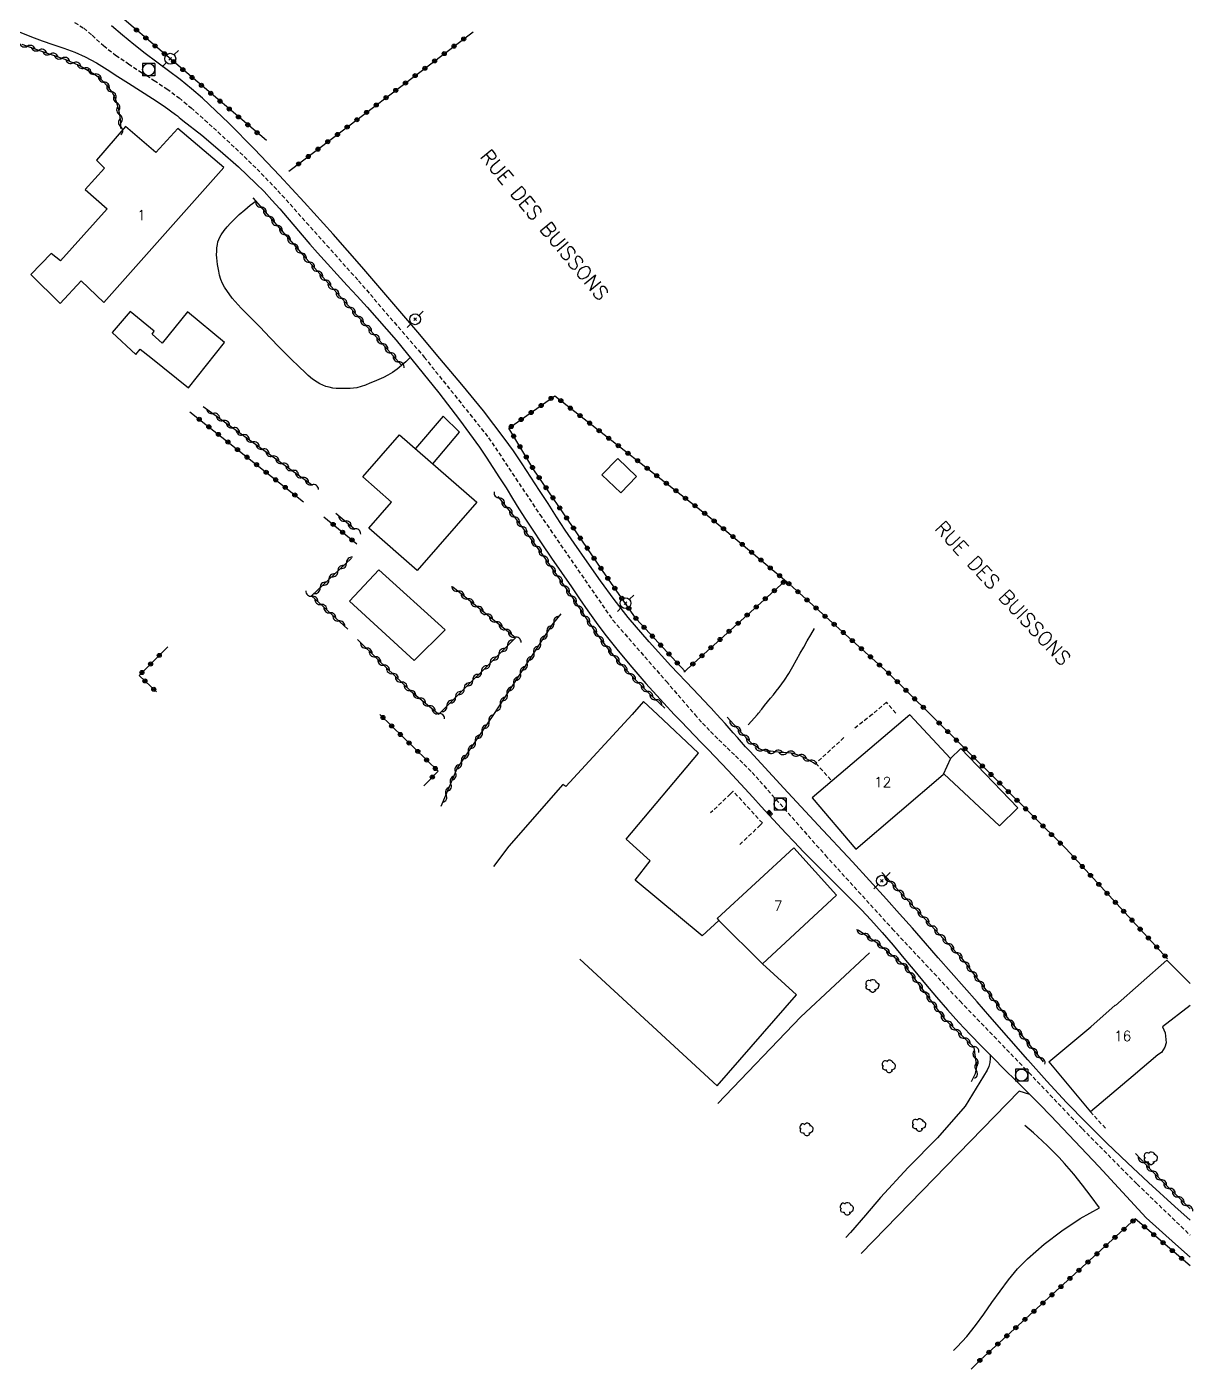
# Model space of a CAD drawing. Header units: millimetres. Extents: x 183000 to 184001, y 152999 to 154000.
# Drawn here: x 183856.8 to 184000.5, y 153090.4 to 153255.7 of the extents above; entities that cross this region are included whole.
import ezdxf
from ezdxf.enums import TextEntityAlignment as Align

# ---------------------------------------------------------------- set-up
doc = ezdxf.new("R2010")
doc.units = ezdxf.units.MM
doc.linetypes.add('DASHED', pattern=[0.75, 0.5, -0.25])
doc.layers.get('0').update_dxf_attribs({"linetype": 'CONTINUOUS'})
for name, color, linetype in [('W0001', 6, 'DASHED'), ('W0008', 7, 'CONTINUOUS'), ('W0017', 7, 'CONTINUOUS'), ('W0101', 7, 'CONTINUOUS'), ('W0104', 1, 'CONTINUOUS'), ('W0112', 1, 'DASHED'), ('W0300', 7, 'CONTINUOUS'), ('W0310', 3, 'CONTINUOUS'), ('W0322', 7, 'CONTINUOUS'), ('W0323', 7, 'CONTINUOUS'), ('W0401', 7, 'CONTINUOUS'), ('W0420', 7, 'CONTINUOUS'), ('W0473', 7, 'CONTINUOUS'), ('W0515', 5, 'CONTINUOUS'), ('W0989', 7, 'CONTINUOUS'), ('W0991', 7, 'CONTINUOUS')]:
    doc.layers.add(name, color=color, linetype=linetype)
doc.styles.get("Standard").update_dxf_attribs({"font": 'romans.shx', "width": 0.85})

# ---------------------------------------------------------------- blocks, each defined once
blk = doc.blocks.new('T401')
for p, q in [((-0.3, 0.3), (0, 0.3)), ((-0.3, -0.25), (-0.3, 0.3)), ((-0.3, 0.15), (0, 0.15)), ((-0.3, 0), (0, 0)), ((0, 0.3), (0, -0.25)), ((-0.3, -0.15), (0, -0.15)), ((-0.3, -0.25), (-0.3, -0.3)), ((-0.3, -0.3), (0, -0.3)), ((0, -0.3), (0, -0.25))]:
    blk.add_line(p, q)
blk = doc.blocks.new('T420')
for p, q in [((0.75, 0.75), (-0.75, 0.75)), ((-0.75, 0.75), (-0.75, -0.75)), ((0.75, 0.75), (0.75, -0.75)), ((0.75, -0.75), (-0.75, -0.75))]:
    blk.add_line(p, q)
blk.add_ellipse((0, 0), major_axis=(-0.53, 0.53), ratio=1, start_param=3.926991, end_param=10.210176)
blk = doc.blocks.new('T473')
for p, q in [((-0.166667, 0.166667), (0.166667, -0.166667)), ((-0.166667, -0.166667), (0.166667, 0.166667)), ((0.500001, 0.500001), (1.000002, 1.000002)), ((-1.000002, -1.000002), (-0.500001, -0.500001))]:
    blk.add_line(p, q)
blk.add_ellipse((0, 0), major_axis=(0.471405, 0.471405), ratio=1, start_param=5.4977871438, end_param=11.780972451)
blk = doc.blocks.new('T300')
for p, q in [((-0.8, 0.51), (-0.86, 0.34)), ((-0.86, 0.34), (-0.86, 0.17)), ((-0.86, 0.17), (-0.74, 0.06)), ((-0.69, 0.63), (-0.8, 0.51)), ((-0.8, -0.06), (-0.74, 0.06)), ((-0.74, 0.06), (-0.69, 0.11)), ((-0.57, 0.69), (-0.69, 0.63)), ((-0.46, 0.69), (-0.57, 0.69)), ((-0.29, 0.63), (-0.46, 0.69)), ((-0.29, 0.63), (-0.17, 0.74)), ((-0.23, 0.57), (-0.29, 0.63)), ((-0.17, 0.74), (-0.06, 0.8)), ((-0.06, 0.8), (0.06, 0.8)), ((0.06, 0.8), (0.23, 0.74)), ((0.23, 0.74), (0.34, 0.63)), ((0.34, 0.63), (0.4, 0.51)), ((0.46, 0.46), (0.34, 0.46)), ((0.4, 0.51), (0.4, 0.46)), ((0.57, 0.4), (0.46, 0.46)), ((0.57, 0.4), (0.69, 0.29)), ((0.69, 0.29), (0.74, 0.17)), ((0.74, 0.06), (0.69, -0.17)), ((0.74, 0.17), (0.74, 0.06)), ((-0.8, -0.17), (-0.8, -0.06)), ((-0.8, -0.23), (-0.8, -0.17)), ((-0.74, -0.34), (-0.8, -0.23)), ((-0.69, -0.4), (-0.74, -0.34)), ((-0.51, -0.46), (-0.69, -0.4)), ((-0.4, -0.46), (-0.51, -0.46)), ((-0.4, -0.46), (-0.34, -0.46)), ((-0.34, -0.46), (-0.34, -0.4)), ((-0.34, -0.51), (-0.34, -0.46)), ((-0.29, -0.63), (-0.34, -0.51)), ((-0.17, -0.74), (-0.29, -0.63)), ((-0.06, -0.8), (-0.17, -0.74)), ((0.06, -0.8), (-0.06, -0.8)), ((0.17, -0.74), (0.06, -0.8)), ((0.23, -0.69), (0.17, -0.74)), ((0.29, -0.46), (0.23, -0.46)), ((0.29, -0.63), (0.23, -0.69)), ((0.46, -0.4), (0.29, -0.46)), ((0.34, -0.51), (0.29, -0.63)), ((0.34, -0.51), (0.34, -0.46)), ((0.57, -0.34), (0.46, -0.4)), ((0.63, -0.29), (0.57, -0.34)), ((0.69, -0.17), (0.63, -0.29))]:
    blk.add_line(p, q)
blk = doc.blocks.new('t310o')
at = {"color": 0, "linetype": 'Continuous'}
for centre, start, end in [((-0.5, 0.38), 216.8699, 323.1304), ((0.5, -0.37), 36.8699, 143.1303)]:
    blk.add_arc(centre, 0.625, start, end, dxfattribs=at)
blk = doc.blocks.new('t323o')
at = {"color": 0, "linetype": 'Continuous'}
for radius in [0.25, 0.15]:
    blk.add_circle((0, 0), radius, dxfattribs=at)
blk = doc.blocks.new('t322o')
at = {"color": 0, "linetype": 'Continuous'}
for radius in [0.25, 0.15]:
    blk.add_circle((0, 0), radius, dxfattribs=at)

msp = doc.modelspace()

# ---------------------------------------------------------------- linework, layer by layer
at = {"layer": 'W0001'}
for points in [[(183862.68, 153256.21), (183863.8, 153255.48), (183864.82, 153254.62), (183866.23, 153253.35), (183867.73, 153252.19), (183869.29, 153251.11), (183870.87, 153250.08), (183872.46, 153249.07), (183874.02, 153248.02), (183875.55, 153246.91), (183877.01, 153245.7), (183879.76, 153243.23), (183882.47, 153240.72), (183885.13, 153238.15), (183887.7, 153235.49), (183897.61, 153224.4), (183905.71, 153214.99), (183913.64, 153205.07), (183919.94, 153195.6), (183928.92, 153182.6), (183935.51, 153175.06), (183939.03, 153171)], [(183939.03, 153171), (183939.97, 153169.92), (183940.96, 153168.88), (183941.97, 153167.87), (183943, 153166.87), (183944.04, 153165.88), (183945.06, 153164.88), (183946.06, 153163.86), (183947.02, 153162.79), (183955.1, 153153.64), (183963.32, 153144.6), (183971.66, 153135.68), (183980.14, 153126.89), (183986.72, 153119.96), (183993.45, 153113.17), (184000, 153106.86)]]:
    msp.add_lwpolyline(points, dxfattribs=at)
at = {"layer": 'W0008'}
for points in [[(183853.32, 153255.75), (183854.7, 153255.42), (183856.04, 153254.95), (183857.36, 153254.43), (183858.67, 153253.93), (183860.01, 153253.47), (183861.35, 153253.03), (183862.69, 153252.55), (183863.99, 153251.98), (183865.37, 153251.24), (183866.7, 153250.42), (183868.01, 153249.56), (183869.31, 153248.71), (183870.78, 153247.78), (183872.25, 153246.85), (183873.7, 153245.88), (183875.11, 153244.87), (183875.34, 153244.69), (183875.56, 153244.51), (183875.77, 153244.32), (183875.98, 153244.13)], [(183941.71, 153171), (183941.66, 153171.06), (183941.61, 153171.11), (183941.56, 153171.17), (183941.5, 153171.23), (183938.8, 153174.12), (183936.08, 153177), (183933.4, 153179.92), (183930.83, 153182.93), (183929.08, 153185.16), (183927.41, 153187.45), (183925.78, 153189.77), (183924.17, 153192.1), (183923.07, 153193.7), (183922, 153195.32), (183920.95, 153196.96), (183919.91, 153198.59), (183918.85, 153200.23), (183917.78, 153201.85), (183916.69, 153203.45), (183915.55, 153205.03), (183913, 153208.37), (183910.35, 153211.63), (183907.65, 153214.84), (183904.93, 153218.05), (183901.49, 153222.1), (183898.02, 153226.13), (183894.5, 153230.13), (183890.92, 153234.06), (183887.88, 153237.35), (183884.81, 153240.6), (183881.66, 153243.79), (183878.4, 153246.87), (183877.05, 153248.04), (183875.66, 153249.17), (183874.24, 153250.26), (183872.8, 153251.33), (183871.37, 153252.4), (183869.95, 153253.5), (183868.56, 153254.62), (183867.21, 153255.8)], [(183875.98, 153244.13), (183878.33, 153242.31), (183880.61, 153240.41), (183882.84, 153238.43), (183884.99, 153236.38), (183885.99, 153235.37), (183886.97, 153234.32), (183887.92, 153233.25), (183888.85, 153232.17), (183889.78, 153231.09), (183890.7, 153230), (183891.63, 153228.92), (183892.58, 153227.85), (183893.79, 153226.5), (183895.01, 153225.17), (183896.23, 153223.83), (183897.46, 153222.5), (183898.67, 153221.16), (183899.88, 153219.81), (183901.07, 153218.45), (183902.25, 153217.07), (183904.9, 153213.85), (183907.5, 153210.59), (183910.04, 153207.27), (183912.5, 153203.9), (183913.35, 153202.66), (183914.17, 153201.41), (183914.98, 153200.15), (183915.78, 153198.88), (183916.57, 153197.6), (183917.36, 153196.33), (183918.16, 153195.06), (183918.98, 153193.81), (183920.17, 153192.02), (183921.38, 153190.24), (183922.6, 153188.46), (183923.82, 153186.69), (183924.83, 153185.23), (183925.84, 153183.76), (183926.87, 153182.3), (183927.93, 153180.87), (183929.58, 153178.82), (183931.27, 153176.8), (183933, 153174.82), (183934.76, 153172.86), (183935.19, 153172.39), (183935.62, 153171.93), (183936.06, 153171.46), (183936.49, 153171)], [(183936.49, 153171), (183937.32, 153170.14), (183938.15, 153169.27), (183938.98, 153168.41), (183939.81, 153167.55), (183940.64, 153166.68), (183941.47, 153165.82), (183942.3, 153164.95), (183943.12, 153164.09), (183944.14, 153162.99), (183945.16, 153161.89), (183946.17, 153160.79), (183947.17, 153159.68), (183948.18, 153158.58), (183949.19, 153157.47), (183950.21, 153156.37), (183951.23, 153155.29), (183952.4, 153154.08), (183953.58, 153152.88), (183954.78, 153151.7), (183955.97, 153150.51), (183957.16, 153149.33), (183958.35, 153148.13), (183959.52, 153146.92), (183960.67, 153145.7), (183962.06, 153144.15), (183963.42, 153142.58), (183964.76, 153140.99), (183966.09, 153139.39), (183967.42, 153137.79), (183968.77, 153136.2), (183970.13, 153134.62), (183971.52, 153133.08), (183972.9, 153131.6), (183974.3, 153130.15), (183975.72, 153128.72), (183977.14, 153127.29), (183978.58, 153125.87), (183980, 153124.45), (183981.42, 153123.01), (183982.82, 153121.57), (183985.79, 153118.45), (183988.73, 153115.32), (183991.65, 153112.17), (183994.55, 153109)], [(183994.84, 153113.37), (183992.26, 153115.77), (183989.72, 153118.21), (183987.23, 153120.7), (183984.77, 153123.23), (183982.36, 153125.82), (183980.01, 153128.46), (183977.68, 153131.13), (183975.34, 153133.79), (183973.75, 153135.6), (183972.15, 153137.41), (183970.57, 153139.22), (183968.98, 153141.03), (183967.39, 153142.85), (183965.8, 153144.66), (183964.2, 153146.46), (183962.59, 153148.25), (183958.42, 153152.83), (183954.21, 153157.38), (183949.99, 153161.91), (183945.78, 153166.46), (183945.27, 153167.02), (183944.76, 153167.59), (183944.25, 153168.16), (183943.75, 153168.73), (183943.24, 153169.3), (183942.74, 153169.87), (183942.23, 153170.44), (183941.71, 153171)], [(183994.84, 153113.37), (183998.11, 153110.42), (184000, 153108.73)], [(183994.55, 153109), (183998.17, 153105.76), (184000, 153104.16)]]:
    msp.add_lwpolyline(points, dxfattribs=at)
at = {"layer": 'W0017'}
for points in [[(183903.93, 153214.9), (183903.44, 153214.41), (183902.92, 153213.95), (183902.37, 153213.52), (183901.8, 153213.12), (183901.25, 153212.79), (183900.69, 153212.5), (183900.11, 153212.24), (183899.53, 153211.99), (183899.01, 153211.77), (183898.49, 153211.55), (183897.95, 153211.36), (183897.4, 153211.22), (183896.99, 153211.16), (183896.58, 153211.13), (183896.17, 153211.12), (183895.77, 153211.12), (183895.32, 153211.13), (183894.88, 153211.14), (183894.44, 153211.19), (183894, 153211.28), (183893.61, 153211.39), (183893.24, 153211.53), (183892.87, 153211.71), (183892.52, 153211.91), (183891.96, 153212.3), (183891.44, 153212.74), (183890.94, 153213.21), (183890.44, 153213.67), (183889.17, 153214.89), (183887.94, 153216.13), (183886.72, 153217.4), (183885.52, 153218.68), (183884.37, 153219.85), (183883.19, 153221.01), (183882.07, 153222.24), (183881.12, 153223.61), (183880.87, 153224.07), (183880.68, 153224.56), (183880.52, 153225.07), (183880.41, 153225.58), (183880.33, 153225.98), (183880.27, 153226.39), (183880.21, 153226.79), (183880.18, 153227.2), (183880.16, 153227.61), (183880.17, 153228.03), (183880.19, 153228.44), (183880.25, 153228.85), (183880.32, 153229.17), (183880.43, 153229.48), (183880.56, 153229.77), (183880.72, 153230.06), (183881.07, 153230.57), (183881.46, 153231.05), (183881.87, 153231.5), (183882.3, 153231.93), (183882.94, 153232.55), (183883.61, 153233.14), (183884.3, 153233.71), (183885.02, 153234.25)], [(183975.38, 153129.14), (183975.38, 153128.64), (183975.32, 153128.14), (183975.19, 153127.65), (183975, 153127.19), (183972.3, 153122.77), (183968.89, 153118.85), (183965.27, 153115.2), (183961.85, 153111.51), (183960.01, 153109.36), (183958.16, 153107.22), (183957.6, 153106.58)], [(183978.95, 153124.6), (183959.48, 153104.6)], [(183980.24, 153124.2), (183978.95, 153124.6)]]:
    msp.add_lwpolyline(points, dxfattribs=at)
at = {"layer": 'W0101'}
for points in [[(183868.94, 153243.39), (183865.39, 153239.23), (183866.36, 153238.28), (183863.97, 153235.65), (183866.68, 153233.27), (183860.94, 153226.87), (183859.78, 153227.77), (183857.3, 153225.16), (183860.91, 153221.58), (183863.49, 153224.4), (183866.28, 153221.71), (183881.04, 153238.33)], [(183875.4, 153243.13), (183872.69, 153240.2), (183868.94, 153243.39)], [(183881.04, 153238.33), (183875.4, 153243.13)], [(183965.49, 153170.94), (183953.47, 153160.71)], [(183970.49, 153165.56), (183965.49, 153170.94)], [(183970.49, 153165.56), (183969.57, 153163.59)], [(183958.85, 153154.39), (183969.57, 153163.59)], [(183953.47, 153160.71), (183958.85, 153154.39)], [(183951.21, 153154.58), (183941.78, 153145.85), (183941.96, 153145.62)], [(183956.45, 153148.73), (183951.21, 153154.58)], [(183947.34, 153140.27), (183956.45, 153148.73)], [(183941.96, 153145.62), (183947.34, 153140.27)], [(183982.6, 153128.21), (183987.75, 153132.55), (183990.76, 153135.19), (183990.78, 153135.16), (183997.13, 153140.73), (184000, 153137.86)], [(184000, 153135.17), (183996.59, 153132.55), (183996.9, 153131.81), (183997.03, 153130.56), (183996.85, 153130.01), (183996.46, 153129.38), (183995.99, 153129.07), (183992.98, 153126.48), (183992.95, 153126.48), (183987.7, 153122.07)], [(183982.6, 153128.21), (183987.7, 153122.07)]]:
    msp.add_lwpolyline(points, dxfattribs=at)
at = {"layer": 'W0104'}
for points in [[(183876.69, 153211.22), (183881.14, 153216.78), (183876.56, 153220.58), (183873.45, 153216.73), (183872.21, 153217.84), (183872.45, 153218.2), (183869.52, 153220.63), (183867.29, 153218.02), (183870.21, 153215.33), (183870.76, 153215.99), (183872.05, 153214.96)], [(183898.89, 153193.95), (183901.69, 153197.14), (183898.14, 153200.25), (183902.68, 153205.44), (183912.19, 153197.12), (183904.85, 153188.74), (183898.89, 153193.95)], [(183927.59, 153200.5), (183929.54, 153202.53), (183931.85, 153200.31), (183929.9, 153198.28), (183927.59, 153200.5)]]:
    msp.add_lwpolyline(points, close=True, dxfattribs=at)
for points in [[(183908.04, 153207.72), (183904.64, 153203.73)], [(183910.07, 153205.77), (183908.04, 153207.72)], [(183906.78, 153201.85), (183910.07, 153205.77)], [(183932.7, 153172.6), (183931.32, 153171)], [(183934.43, 153171), (183932.7, 153172.6)], [(183931.32, 153171), (183923.15, 153162.11), (183922.75, 153162.35), (183916.14, 153154.78), (183914.24, 153152.29)], [(183941.96, 153145.62), (183939.93, 153143.72), (183931.66, 153150.6), (183933.5, 153152.97), (183930.55, 153155.63), (183939.48, 153166.22), (183934.43, 153171)], [(183969.57, 153163.59), (183969.68, 153163.69), (183976.5, 153157.26), (183978.77, 153159.48), (183971.76, 153166.8), (183970.49, 153165.56)], [(183924.88, 153140.87), (183941.78, 153125.28), (183951.52, 153136.48), (183947.34, 153140.27)]]:
    msp.add_lwpolyline(points, dxfattribs=at)
at = {"layer": 'W0112'}
for points in [[(183963.74, 153171.15), (183962.61, 153172.52), (183960.86, 153171)], [(183960.86, 153171), (183958.5, 153169.14)], [(183957.37, 153168.14), (183953.92, 153164.98), (183955.9, 153162.78)], [(183944.54, 153154.97), (183946.97, 153157.26), (183947.33, 153157.63), (183943.72, 153161.56), (183943.38, 153161.19), (183940.96, 153158.87)], [(183987.7, 153122.07), (183989.64, 153119.95)]]:
    msp.add_lwpolyline(points, dxfattribs=at)
at = {"layer": 'W0300'}
for points in [[(183946.75, 153171), (183946.87, 153171.16), (183947, 153171.33), (183947.12, 153171.49), (183947.25, 153171.65), (183947.6, 153172.1), (183947.96, 153172.54), (183948.32, 153172.98), (183948.68, 153173.42), (183949.04, 153173.86), (183949.39, 153174.31), (183949.74, 153174.77), (183950.07, 153175.23), (183950.58, 153176.04), (183951.06, 153176.88), (183951.52, 153177.72), (183951.99, 153178.55), (183952.42, 153179.3), (183952.86, 153180.06), (183953.29, 153180.81), (183953.73, 153181.56)], [(183945.59, 153169.72), (183946.75, 153171)], [(183941.83, 153123.1), (183952.05, 153133.77), (183960.52, 153141.64)], [(183988.83, 153110.23), (183987.8, 153111.64), (183986.74, 153113.03), (183985.65, 153114.39), (183984.51, 153115.71), (183983.85, 153116.44), (183983.17, 153117.15), (183982.48, 153117.83), (183981.77, 153118.51), (183981.25, 153118.99), (183980.72, 153119.46), (183980.18, 153119.92), (183979.63, 153120.37)], [(183970.87, 153092.67), (183971.32, 153093.11), (183972.48, 153094.4), (183973.56, 153095.76), (183974.59, 153097.16), (183975.58, 153098.58), (183976.58, 153100), (183977.63, 153101.39), (183978.75, 153102.73), (183979.97, 153103.98), (183982.01, 153105.77), (183984.17, 153107.42), (183986.45, 153108.91), (183988.83, 153110.23)]]:
    msp.add_lwpolyline(points, dxfattribs=at)
at = {"layer": 'W0310'}
for points in [[(183856.18, 153253.53), (183857.64, 153253.01), (183859.55, 153252.35), (183861.47, 153251.68), (183863.35, 153250.87), (183865.12, 153249.85), (183865.69, 153249.42), (183866.2, 153248.93), (183866.67, 153248.4), (183867.1, 153247.84), (183867.32, 153247.52), (183867.51, 153247.17), (183867.68, 153246.82), (183867.81, 153246.45), (183868.04, 153245.64), (183868.21, 153244.81), (183868.31, 153243.97), (183868.34, 153243.13)], [(183884.62, 153234.59), (183890.79, 153227.53), (183902.93, 153213.99)], [(183878.51, 153208.93), (183891.95, 153199.24)], [(183935.31, 153171.78), (183933.49, 153173.48), (183931.73, 153175.25), (183930.05, 153177.08), (183928.43, 153178.98), (183927.84, 153179.73), (183927.27, 153180.51), (183926.71, 153181.3), (183926.17, 153182.1), (183925.64, 153182.9), (183925.12, 153183.71), (183924.58, 153184.51), (183924.03, 153185.3), (183922.75, 153187.14), (183921.46, 153188.99), (183920.17, 153190.83), (183918.84, 153192.65), (183917.86, 153193.96), (183916.86, 153195.27), (183915.84, 153196.56), (183914.81, 153197.84)], [(183894.82, 153195.76), (183897.16, 153193.81)], [(183896.74, 153190.22), (183891.84, 153185.59), (183896.29, 153181.48)], [(183897.5, 153180.21), (183900.09, 153177.66), (183904.01, 153173.89), (183907.49, 153171.04), (183916.95, 153180.42), (183909.25, 153186.67)], [(183914.29, 153171), (183921.48, 153182.06), (183922.56, 153183.4)], [(183907.81, 153159.72), (183909.76, 153164.35), (183914.29, 153171)], [(183953.92, 153164.85), (183953.64, 153165.04), (183953.35, 153165.22), (183953.06, 153165.38), (183952.76, 153165.54), (183952.39, 153165.71), (183952.01, 153165.88), (183951.63, 153166.02), (183951.23, 153166.14), (183950.82, 153166.22), (183950.4, 153166.26), (183949.99, 153166.29), (183949.57, 153166.33), (183949.26, 153166.36), (183948.95, 153166.39), (183948.64, 153166.43), (183948.34, 153166.46), (183948.23, 153166.47), (183948.12, 153166.47), (183948.02, 153166.47), (183947.91, 153166.47), (183947.81, 153166.48), (183947.7, 153166.49), (183947.6, 153166.51), (183947.49, 153166.54), (183947.15, 153166.67), (183946.84, 153166.85), (183946.54, 153167.06), (183946.25, 153167.27), (183945.82, 153167.64), (183945.42, 153168.04), (183945.03, 153168.45), (183944.65, 153168.85), (183944.23, 153169.29), (183943.82, 153169.74), (183943.41, 153170.19), (183943.01, 153170.65)], [(183962.04, 153151.52), (183971.86, 153140.98), (183977.29, 153133.87), (183981.9, 153128.2)], [(183973.08, 153125.81), (183973.58, 153126.78), (183973.73, 153127.6), (183973.39, 153129.97), (183969.81, 153133.45), (183965.01, 153139.87), (183961.48, 153142.85), (183959.14, 153144.43)], [(183993.24, 153116.92), (183995.12, 153114.97), (183997.02, 153113.04), (183998.95, 153111.14), (184000, 153110.13)]]:
    msp.add_lwpolyline(points, dxfattribs=at)
at = {"layer": 'W0322'}
msp.add_lwpolyline([(183886.28, 153241.65), (183875.66, 153250.69), (183867.94, 153257.28), (183861.83, 153263.49), (183858.33, 153269.92), (183857.11, 153276.22), (183858.99, 153280.3), (183865.15, 153286.78), (183871.74, 153292.05), (183884.59, 153301.06), (183901.59, 153311.65), (183919.69, 153324.67), (183936.13, 153334.42), (183948.14, 153342.85), (183963.34, 153352.78)], dxfattribs=at)
at = {"layer": 'W0323'}
for points in [[(183889.05, 153237.88), (183911.74, 153255.06)], [(183937.87, 153176.24), (183931.81, 153182.77), (183928.09, 153188.06), (183924.56, 153193.23), (183919.21, 153201.11), (183916.13, 153206.24), (183921.77, 153210.22), (183940.95, 153195.2), (183950.28, 153187.38), (183962.82, 153176.13), (183968.02, 153171)], [(183876.85, 153208.27), (183890.84, 153197.18)], [(183893.34, 153195.34), (183897.43, 153191.99)], [(183937.66, 153176.21), (183950.01, 153187.33)], [(183872.76, 153173.76), (183870.61, 153175.81), (183874.17, 153179.31)], [(183900.24, 153171), (183907.42, 153164), (183905.67, 153162.2)], [(183968.02, 153171), (183984.67, 153154.47)], [(183984.67, 153154.47), (183997.21, 153140.91)], [(183993.22, 153108.87), (183974.19, 153091.54), (183973.05, 153090.38)], [(184000, 153103.1), (183993.22, 153108.87)]]:
    msp.add_lwpolyline(points, dxfattribs=at)
at = {"layer": 'W0515'}
msp.add_lwpolyline([(183900.14, 153188.8), (183896.5, 153184.96), (183904.49, 153177.63), (183908.28, 153181.43)], close=True, dxfattribs=at)

# ---------------------------------------------------------------- block references
at = {"layer": 'W0300'}
for p in [(183960.91, 153137.56), (183962.95, 153127.66), (183952.81, 153119.89), (183966.66, 153120.44), (183995.18, 153116.34), (183957.78, 153110.12)]:
    msp.add_blockref('T300', p, dxfattribs=at)
at = {"layer": 'W0310'}
for p, rotation in [((183856.87, 153253.28), 340.2317560450661), ((183858.29, 153252.79), 341.0480621079462), ((183859.7, 153252.3), 340.5763807252544), ((183861.12, 153251.8), 340.5763807252544), ((183862.51, 153251.23), 336.8592107868093), ((183863.85, 153250.58), 329.9638191149569), ((183865.15, 153249.83), 322.6370190580179), ((183866.28, 153248.84), 311.5942246250299), ((183867.21, 153247.67), 303.6355985525194), ((183867.85, 153246.32), 285.7610672499944), ((183868.2, 153244.86), 281.2669397025799), ((183868.33, 153243.37), 272.2786733941621), ((183885.61, 153233.46), 311.1258735198286), ((183886.59, 153232.33), 311.1258735198286), ((183887.58, 153231.2), 311.1258735198286), ((183888.57, 153230.07), 311.1258735198286), ((183889.55, 153228.94), 311.1258735198286), ((183890.54, 153227.81), 311.1258735198286), ((183891.54, 153226.69), 311.8890711001309), ((183892.54, 153225.58), 311.8890711001309), ((183893.54, 153224.46), 311.8890711001309), ((183894.54, 153223.34), 311.8890711001309), ((183895.54, 153222.23), 311.8890711001309), ((183896.55, 153221.11), 311.8890711001309), ((183897.55, 153219.99), 311.8890711001309), ((183898.55, 153218.88), 311.8890711001309), ((183899.55, 153217.76), 311.8890711001309), ((183900.55, 153216.64), 311.8890711001309), ((183901.55, 153215.53), 311.8890711001309), ((183902.55, 153214.41), 311.8890711001309), ((183879.73, 153208.05), 324.1875162767469), ((183880.94, 153207.17), 324.1875162767469), ((183882.16, 153206.3), 324.1875162767469), ((183883.37, 153205.42), 324.1875162767469), ((183884.59, 153204.54), 324.1875162767469), ((183885.81, 153203.66), 324.1875162767469), ((183887.02, 153202.79), 324.1875162767469), ((183888.24, 153201.91), 324.1875162767469), ((183889.46, 153201.03), 324.1875162767469), ((183890.67, 153200.15), 324.1875162767469), ((183891.89, 153199.28), 324.1875162767469), ((183914.96, 153197.65), 128.8136285648332), ((183915.9, 153196.48), 128.1613648700863), ((183895.97, 153194.8), 320.2583423470351), ((183916.83, 153195.31), 128.1613648700863), ((183917.74, 153194.12), 127.509102295969), ((183897.12, 153193.84), 320.2583423470351), ((183918.64, 153192.92), 126.8568408391372), ((183919.53, 153191.71), 126.0186701922411), ((183896.15, 153189.67), 223.4181976521599), ((183920.41, 153190.49), 125.1845745099439), ((183921.27, 153189.26), 125.1845745099439), ((183893.98, 153187.61), 223.4181976521599), ((183895.07, 153188.64), 223.4181976521599), ((183922.13, 153188.03), 124.8091035356998), ((183892.89, 153186.58), 223.4181976521599), ((183909.87, 153186.17), 140.9362508364717), ((183922.99, 153186.8), 124.892397492628), ((183891.88, 153185.55), 317.2911584303558), ((183892.99, 153184.53), 317.2911584303558), ((183911.04, 153185.22), 140.9362508364717), ((183912.2, 153184.28), 140.9362508364717), ((183923.84, 153185.57), 124.892397492628), ((183924.69, 153184.34), 123.7579980297249), ((183894.09, 153183.51), 317.2911584303558), ((183913.37, 153183.33), 140.9362508364717), ((183925.52, 153183.09), 123.3729158393829), ((183895.19, 153182.5), 317.2911584303558), ((183914.53, 153182.39), 140.9362508364717), ((183915.7, 153181.44), 140.9362508364717), ((183920.83, 153181.06), 56.98265662561362), ((183921.68, 153182.3), 51.20401002551989), ((183926.35, 153181.84), 123.9263671610564), ((183915.96, 153179.45), 44.76015038363918), ((183916.86, 153180.5), 140.9362508364717), ((183920.02, 153179.8), 56.98265662561362), ((183927.2, 153180.6), 124.9685634861296), ((183928.1, 153179.4), 128.2642896319749), ((183898.57, 153179.16), 315.294364794374), ((183899.64, 153178.1), 315.294364794374), ((183914.9, 153178.39), 44.76015038363918), ((183919.2, 153178.55), 56.98265662561362), ((183929.06, 153178.24), 130.382771910704), ((183900.71, 153177.06), 316.1776991117113), ((183901.79, 153176.02), 316.1776991117113), ((183912.77, 153176.28), 44.76015038363918), ((183913.83, 153177.33), 44.76015038363918), ((183917.56, 153176.03), 56.98265662561362), ((183918.38, 153177.29), 56.98265662561362), ((183930.03, 153177.1), 130.382771910704), ((183931.04, 153176), 132.6030714676929), ((183902.88, 153174.98), 316.1776991117113), ((183911.7, 153175.22), 44.76015038363918), ((183916.75, 153174.77), 56.98265662561362), ((183932.07, 153174.91), 134.8233678913509), ((183903.96, 153173.94), 316.1776991117113), ((183905.12, 153172.99), 320.7111510301921), ((183909.57, 153173.11), 44.76015038363918), ((183910.64, 153174.17), 44.76015038363918), ((183915.93, 153173.52), 56.98265662561362), ((183933.13, 153173.84), 134.8233678913509), ((183934.21, 153172.81), 137.043661181731), ((183906.28, 153172.04), 320.7111510301921), ((183907.44, 153171.09), 320.7111510301921), ((183908.51, 153172.05), 44.76015038363918), ((183915.11, 153172.26), 56.98265662561362), ((183913.69, 153170.11), 55.75244791156968), ((183944.01, 153169.53), 132.7499165300685), ((183912, 153167.63), 55.75244791156968), ((183912.85, 153168.87), 55.75244791156968), ((183945.04, 153168.44), 133.3142419538012), ((183911.16, 153166.39), 55.75244791156968), ((183946.12, 153167.39), 139.7389653391463), ((183947.37, 153166.59), 157.7695289609456), ((183910.31, 153165.15), 55.75244791156968), ((183948.85, 153166.4), 173.9455183099109), ((183950.35, 153166.27), 176.1991997828262), ((183951.81, 153165.96), 159.2253078210424), ((183953.17, 153165.32), 150.5422485172675), ((183909.56, 153163.87), 67.14546129291473), ((183908.4, 153161.1), 67.14546129291473), ((183908.98, 153162.48), 67.14546129291473), ((183963.06, 153150.42), 313.002492352632), ((183964.08, 153149.33), 313.002492352632), ((183965.1, 153148.23), 313.002492352632), ((183966.13, 153147.13), 313.002492352632), ((183967.15, 153146.03), 313.002492352632), ((183968.17, 153144.94), 313.002492352632), ((183959.79, 153143.99), 146.016786068857), ((183961.03, 153143.16), 146.016786068857), ((183969.2, 153143.84), 313.002492352632), ((183962.21, 153142.24), 139.8625723488588), ((183963.36, 153141.27), 139.8625723488588), ((183970.22, 153142.74), 313.002492352632), ((183971.24, 153141.65), 313.002492352632), ((183964.51, 153140.3), 139.8625723488588), ((183972.22, 153140.51), 307.3452421250341), ((183965.51, 153139.2), 126.7222691947139), ((183966.41, 153138), 126.7222691947139), ((183973.13, 153139.32), 307.3452421250341), ((183974.04, 153138.13), 307.3452421250341), ((183967.31, 153136.8), 126.7222691947139), ((183974.95, 153136.93), 307.3452421250341), ((183968.2, 153135.6), 126.7222691947139), ((183975.86, 153135.74), 307.3452421250341), ((183976.77, 153134.55), 307.3452421250341), ((183969.1, 153134.39), 126.7222691947139), ((183970.04, 153133.23), 135.8580485543823), ((183977.7, 153133.37), 309.1469326580639), ((183971.11, 153132.18), 135.8580485543823), ((183978.64, 153132.21), 309.1469326580639), ((183972.19, 153131.14), 135.8580485543823), ((183973.27, 153130.09), 135.8580485543823), ((183979.59, 153131.04), 309.1469326580639), ((183980.54, 153129.88), 309.1469326580639), ((183973.58, 153128.66), 98.22216001811998), ((183981.48, 153128.72), 309.1469326580639), ((183973.65, 153127.18), 79.04890960285637), ((183994.28, 153115.84), 313.9020754239782), ((183995.32, 153114.76), 314.635994825133), ((183996.38, 153113.69), 314.635994825133), ((183997.44, 153112.63), 315.3699123112274), ((183998.51, 153111.58), 315.3699123112274), ((183999.58, 153110.53), 316.1038278836527)]:
    msp.add_blockref('t310o', p, dxfattribs=dict(at, rotation=rotation))
at = {"layer": 'W0322'}
for p, rotation in [((183870.29, 153255.27), 139.5283335111751), ((183871.44, 153254.3), 139.5283335111751), ((183872.58, 153253.32), 139.5283335111751), ((183873.72, 153252.35), 139.5283335111751), ((183874.86, 153251.38), 139.5283335111751), ((183876, 153250.4), 139.5988911004441), ((183877.14, 153249.43), 139.5988911004441), ((183878.28, 153248.46), 139.5988911004441), ((183879.43, 153247.49), 139.5988911004441), ((183880.57, 153246.51), 139.5988911004441), ((183881.71, 153245.54), 139.5988911004441), ((183882.85, 153244.57), 139.5988911004441), ((183884, 153243.6), 139.5988911004441), ((183885.14, 153242.62), 139.5988911004441)]:
    msp.add_blockref('t322o', p, dxfattribs=dict(at, rotation=rotation))
at = {"layer": 'W0323'}
for p, rotation in [((183910.57, 153254.18), 37.13088028329071), ((183909.38, 153253.28), 37.13088028329071), ((183906.99, 153251.47), 37.13088028329071), ((183908.18, 153252.37), 37.13088028329071), ((183904.59, 153249.66), 37.13088028329071), ((183905.79, 153250.56), 37.13088028329071), ((183902.2, 153247.84), 37.13088028329071), ((183903.4, 153248.75), 37.13088028329071), ((183899.81, 153246.03), 37.13088028329071), ((183901.01, 153246.94), 37.13088028329071), ((183897.42, 153244.22), 37.13088028329071), ((183898.61, 153245.13), 37.13088028329071), ((183896.22, 153243.32), 37.13088028329071), ((183893.83, 153241.51), 37.13088028329071), ((183895.03, 153242.41), 37.13088028329071), ((183891.44, 153239.7), 37.13088028329071), ((183892.63, 153240.6), 37.13088028329071), ((183890.24, 153238.79), 37.13088028329071), ((183921.32, 153209.91), 35.20762513049439), ((183922.52, 153209.64), 321.9407755812297), ((183918.87, 153208.18), 35.20762513049439), ((183920.1, 153209.04), 35.20762513049439), ((183923.7, 153208.71), 321.9407755812297), ((183878.02, 153207.34), 321.5916287484014), ((183879.2, 153206.41), 321.5916287484014), ((183916.42, 153206.45), 35.20762513049439), ((183917.64, 153207.31), 35.20762513049439), ((183924.88, 153207.79), 321.9407755812297), ((183926.06, 153206.86), 321.9407755812297), ((183880.38, 153205.48), 321.5916287484014), ((183881.55, 153204.54), 321.5916287484014), ((183916.72, 153205.26), 120.9643038142444), ((183927.24, 153205.94), 321.9407755812297), ((183928.42, 153205.01), 321.9407755812297), ((183882.73, 153203.61), 321.5916287484014), ((183917.49, 153203.97), 120.9643038142444), ((183929.6, 153204.09), 321.9407755812297), ((183930.79, 153203.16), 321.9407755812297), ((183883.9, 153202.68), 321.5916287484014), ((183885.08, 153201.75), 321.5916287484014), ((183918.27, 153202.69), 120.9643038142444), ((183919.04, 153201.4), 120.9643038142444), ((183931.97, 153202.24), 321.9407755812297), ((183933.15, 153201.31), 321.9407755812297), ((183886.25, 153200.82), 321.5916287484014), ((183887.43, 153199.88), 321.5916287484014), ((183919.86, 153200.15), 124.1743008478995), ((183934.33, 153200.39), 321.9407755812297), ((183888.6, 153198.95), 321.5916287484014), ((183889.78, 153198.02), 321.5916287484014), ((183920.71, 153198.91), 124.1743008478995), ((183935.51, 153199.46), 321.9407755812297), ((183936.69, 153198.54), 321.9407755812297), ((183921.55, 153197.67), 124.1743008478995), ((183922.39, 153196.43), 124.1743008478995), ((183937.87, 153197.61), 321.9407755812297), ((183939.05, 153196.69), 321.9407755812297), ((183923.23, 153195.19), 124.1743008478995), ((183940.23, 153195.76), 321.9407755812297), ((183941.4, 153194.82), 320.0044685992348), ((183894.5, 153194.39), 320.6709048042768), ((183895.66, 153193.43), 320.6709048042768), ((183924.08, 153193.94), 124.1743008478995), ((183942.55, 153193.86), 320.0044685992348), ((183896.82, 153192.48), 320.6709048042768), ((183924.92, 153192.7), 124.3599332316229), ((183925.77, 153191.47), 124.3599332316229), ((183943.7, 153192.9), 320.0044685992348), ((183944.85, 153191.93), 320.0044685992348), ((183926.61, 153190.23), 124.3599332316229), ((183946, 153190.97), 320.0044685992348), ((183947.15, 153190), 320.0044685992348), ((183927.46, 153188.99), 124.3599332316229), ((183948.3, 153189.04), 320.0044685992348), ((183949.45, 153188.08), 320.0044685992348), ((183928.31, 153187.75), 125.0499210439048), ((183929.17, 153186.53), 125.0499210439048), ((183949.92, 153187.25), 41.98101262847815), ((183950.59, 153187.1), 318.1065768741839), ((183930.03, 153185.3), 125.0499210439048), ((183947.69, 153185.24), 41.98101262847815), ((183948.81, 153186.24), 41.98101262847815), ((183951.7, 153186.1), 318.1065768741839), ((183952.82, 153185.1), 318.1065768741839), ((183930.89, 153184.07), 125.0499210439048), ((183945.46, 153183.23), 41.98101262847815), ((183946.58, 153184.24), 41.98101262847815), ((183953.94, 153184.1), 318.1065768741839), ((183955.05, 153183.09), 318.1065768741839), ((183931.76, 153182.84), 125.0499210439048), ((183932.77, 153181.73), 132.8439852970897), ((183944.35, 153182.23), 41.98101262847815), ((183956.17, 153182.09), 318.1065768741839), ((183933.79, 153180.63), 132.8439852970897), ((183942.12, 153180.22), 41.98101262847815), ((183943.23, 153181.23), 41.98101262847815), ((183957.29, 153181.09), 318.1065768741839), ((183958.4, 153180.09), 318.1065768741839), ((183873.1, 153178.26), 44.49906779448963), ((183934.81, 153179.53), 132.8439852970897), ((183935.83, 153178.44), 132.8439852970897), ((183939.89, 153178.22), 41.98101262847815), ((183941, 153179.22), 41.98101262847815), ((183959.52, 153179.09), 318.1065768741839), ((183960.64, 153178.09), 318.1065768741839), ((183872.03, 153177.21), 44.49906779448963), ((183936.85, 153177.34), 132.8439852970897), ((183938.77, 153177.21), 41.98101262847815), ((183961.75, 153177.08), 318.1065768741839), ((183870.96, 153176.16), 44.49906779448963), ((183871.33, 153175.12), 136.4187756531214), ((183962.87, 153176.08), 315.4147273650386), ((183963.94, 153175.03), 315.4147273650386), ((183872.42, 153174.09), 136.4187756531214), ((183965, 153173.97), 315.4147273650386), ((183966.07, 153172.92), 315.4147273650386), ((183967.14, 153171.87), 315.4147273650386), ((183900.63, 153170.62), 315.7416969237019), ((183969.09, 153169.94), 315.2015947434922), ((183901.7, 153169.58), 315.7416969237019), ((183902.77, 153168.53), 315.7416969237019), ((183970.15, 153168.89), 315.2015947434922), ((183903.85, 153167.48), 315.7416969237019), ((183971.21, 153167.83), 315.2015947434922), ((183972.28, 153166.77), 315.2015947434922), ((183904.92, 153166.44), 315.7416969237019), ((183906, 153165.39), 315.7416969237019), ((183973.34, 153165.72), 315.2015947434922), ((183906.71, 153163.28), 225.7551502940034), ((183907.07, 153164.34), 315.7416969237019), ((183974.41, 153164.66), 315.2015947434922), ((183975.47, 153163.6), 315.2015947434922), ((183976.54, 153162.54), 315.2015947434922), ((183977.6, 153161.49), 315.2015947434922), ((183978.67, 153160.43), 315.2015947434922), ((183979.73, 153159.37), 315.2015947434922), ((183980.79, 153158.32), 315.2015947434922), ((183981.86, 153157.26), 315.2015947434922), ((183982.92, 153156.2), 315.2015947434922), ((183983.99, 153155.15), 315.2015947434922), ((183985.69, 153153.37), 312.7720090633554), ((183986.7, 153152.27), 312.7720090633554), ((183987.72, 153151.17), 312.7720090633554), ((183988.74, 153150.07), 312.7720090633554), ((183989.76, 153148.97), 312.7720090633554), ((183990.78, 153147.86), 312.7720090633554), ((183991.8, 153146.76), 312.7720090633554), ((183992.82, 153145.66), 312.7720090633554), ((183993.83, 153144.56), 312.7720090633554), ((183994.85, 153143.46), 312.7720090633554), ((183995.87, 153142.36), 312.7720090633554), ((183996.89, 153141.26), 312.7720090633554), ((183991.84, 153107.61), 222.327524808099), ((183992.95, 153108.62), 222.327524808099), ((183994.36, 153107.9), 139.6436186546729), ((183989.62, 153105.59), 222.327524808099), ((183990.73, 153106.6), 222.327524808099), ((183995.5, 153106.93), 139.6436186546729), ((183996.65, 153105.95), 139.6436186546729), ((183988.51, 153104.58), 222.327524808099), ((183997.79, 153104.98), 139.6436186546729), ((183998.93, 153104.01), 139.6436186546729), ((183986.29, 153102.56), 222.327524808099), ((183987.4, 153103.57), 222.327524808099), ((183984.08, 153100.54), 222.327524808099), ((183985.19, 153101.55), 222.327524808099), ((183982.97, 153099.53), 222.327524808099), ((183980.75, 153097.51), 222.327524808099), ((183981.86, 153098.52), 222.327524808099), ((183978.53, 153095.49), 222.327524808099), ((183979.64, 153096.5), 222.327524808099), ((183977.42, 153094.48), 222.327524808099), ((183975.21, 153092.46), 222.327524808099), ((183976.31, 153093.47), 222.327524808099), ((183974.1, 153091.45), 225.4662510115562)]:
    msp.add_blockref('t323o', p, dxfattribs=dict(at, rotation=rotation))
at = {"layer": 'W0401', "rotation": 222.335488221642}
msp.add_blockref('T401', (183948.15, 153158.79), dxfattribs=at)
at = {"layer": 'W0420'}
for p in [(183871.79, 153250.4), (183949.52, 153159.95), (183979.24, 153126.57)]:
    msp.add_blockref('T420', p, dxfattribs=at)
at = {"layer": 'W0473'}
for p in [(183874.45, 153251.74), (183904.59, 153219.65), (183930.49, 153184.69), (183962.04, 153150.52)]:
    msp.add_blockref('T473', p, dxfattribs=at)

# ---------------------------------------------------------------- texts
at = {"layer": 'W0989'}
for s, rotation, p in [('RUE DES BUISSONS', 309.5811, (183920.53, 153231.26)), ('RUE DES BUISSONS  ', 312.8958, (183977.76, 153185.04))]:
    msp.add_text(s, height=1.75, rotation=rotation, dxfattribs=at).set_placement(p, align=Align.MIDDLE_CENTER)
at = {"layer": 'W0991'}
for s, p in [('1', (183870.91, 153232.48)), ('12', (183962.13, 153162.66)), ('7', (183949.26, 153147.42)), ('16', (183991.67, 153131.4))]:
    msp.add_text(s, height=1.25, dxfattribs=at).set_placement(p, align=Align.MIDDLE_CENTER)

doc.saveas('drawing.dxf')
